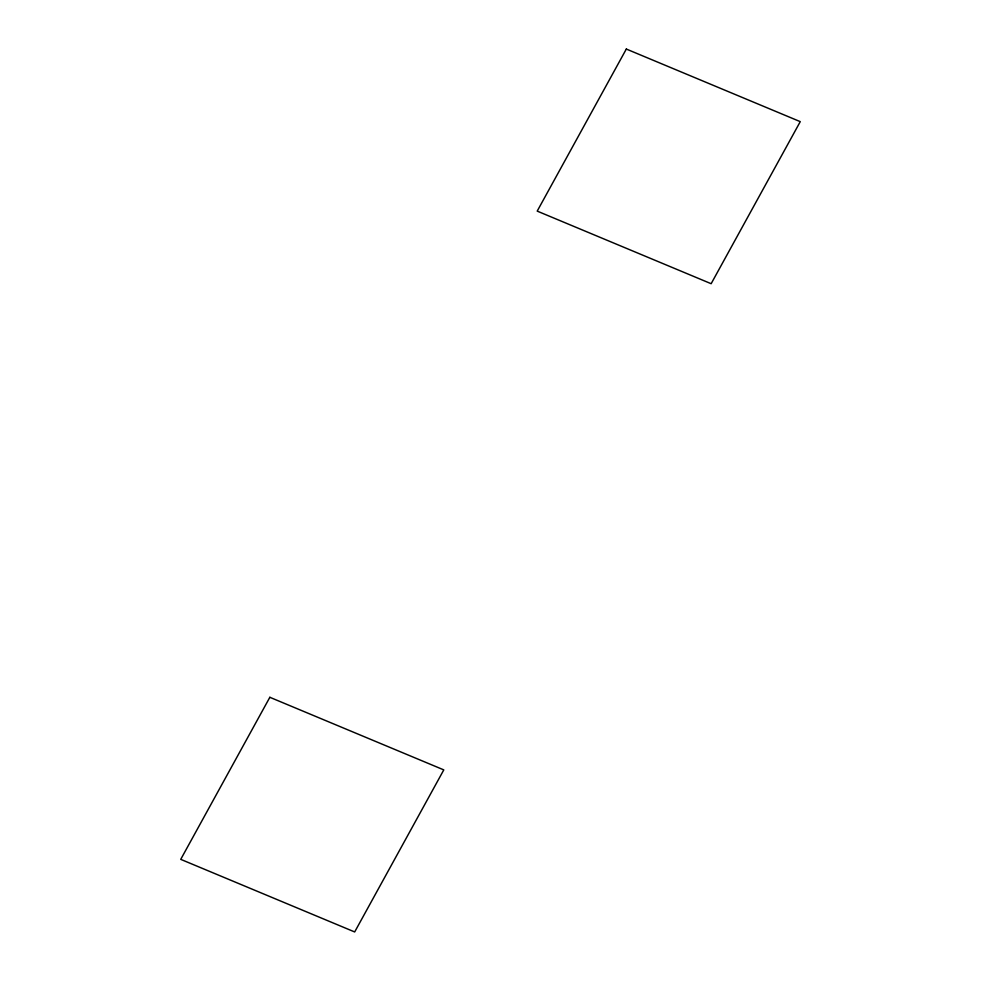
<?xml version="1.0" encoding="UTF-8"?>
<svg xmlns="http://www.w3.org/2000/svg" width="981" height="981" viewBox="0 0 981 981"><rect width="100%" height="100%" fill="white"/><g stroke="black" fill="none" stroke-linecap="round" stroke-linejoin="round"><path stroke-width="1.47" d="M269.849 697.295L180.737 859.356L354.681 931.95L443.792 769.889L269.849 697.295M626.319 49.05L537.208 211.111L711.151 283.705L800.263 121.644L626.319 49.05"/></g></svg>
